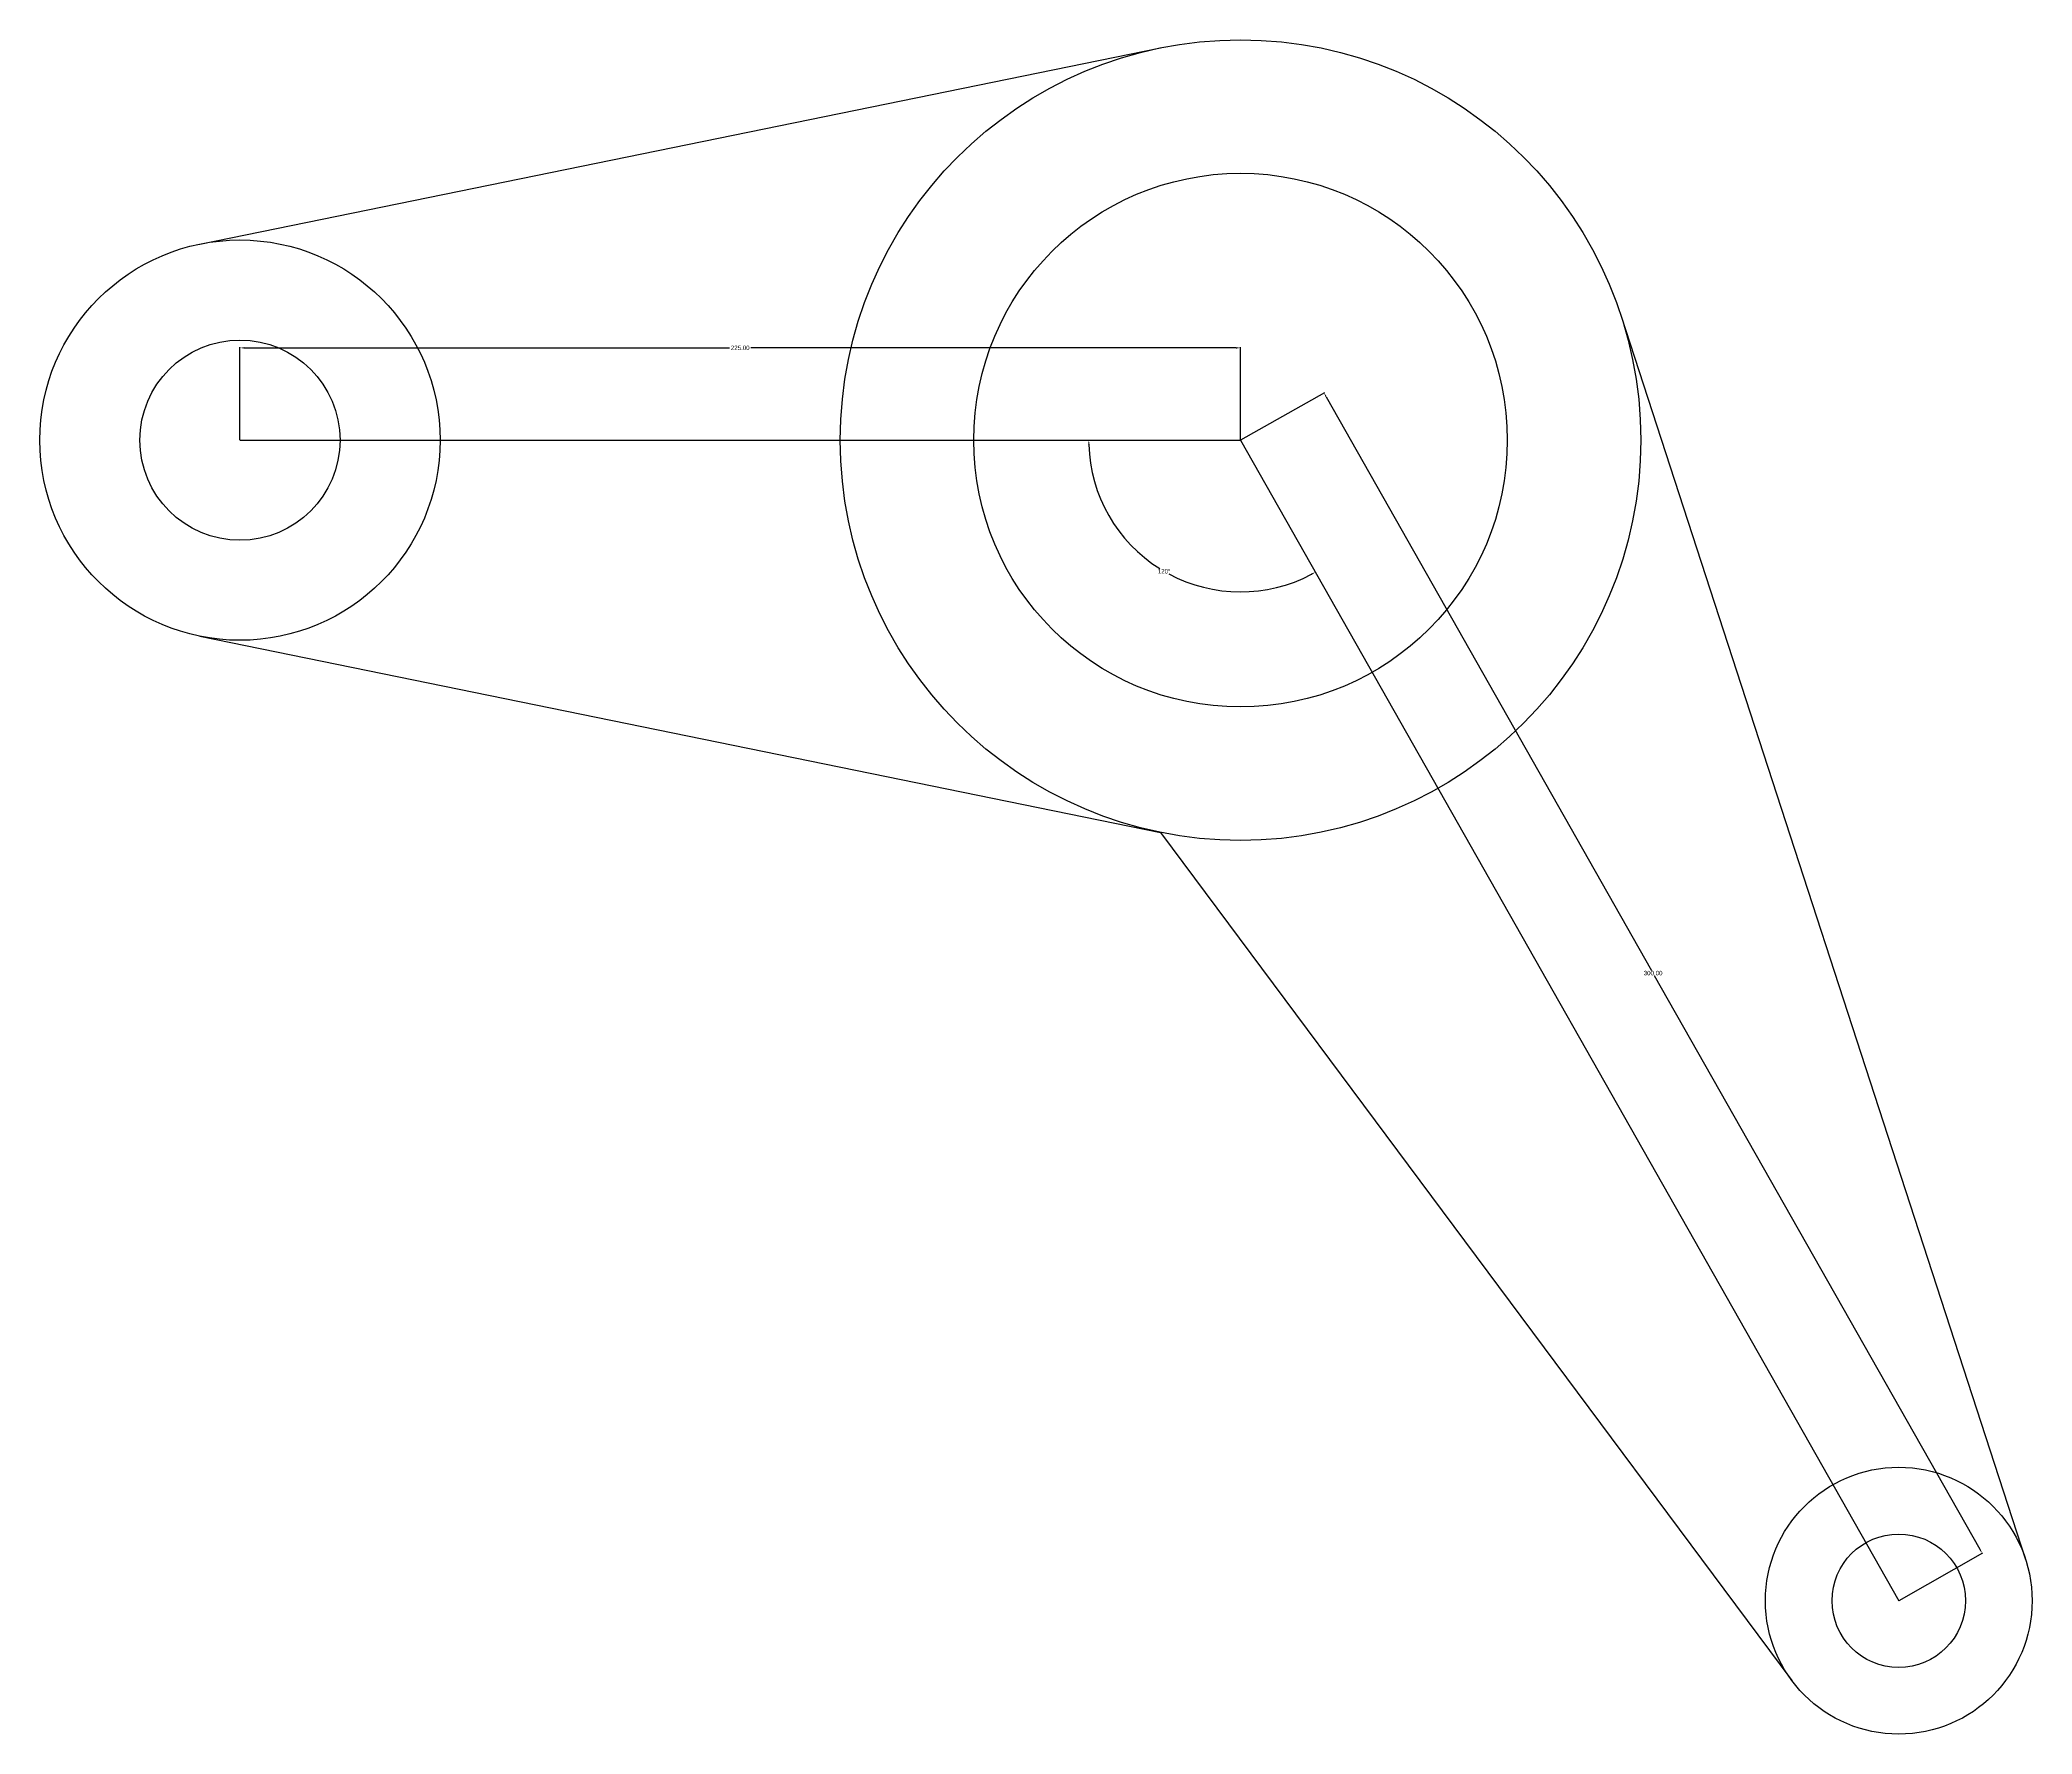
# Model space of a CAD drawing. Header units: metres. Extents: x 3 to 451, y -122 to 259.
import ezdxf

# ---------------------------------------------------------------- set-up
doc = ezdxf.new("R2010")
doc.units = ezdxf.units.M
doc.header["$MEASUREMENT"] = 0
doc.dimstyles.get("Standard").update_dxf_attribs({"dimtxt": 1, "dimasz": 1, "dimexe": 0.18, "dimexo": 0.0625, "dimgap": 0.09, "dimtad": 0, "dimtih": 1, "dimtoh": 1, "dimzin": 0, "dimdsep": 46, "dimtxsty": 'Standard', "dimcen": 0.09, "dimadec": 0, "dimazin": 0, "dimtfac": 1, "dimtofl": 0, "dimtmove": 0, "dimatfit": 3, "dimfxl": 1, "dimtolj": 1, "dimtzin": 0, "dimarcsym": 0})

# ---------------------------------------------------------------- blocks, each defined once
blk = doc.blocks.new('*D7')
at = {"color": 0, "lineweight": -2, "transparency": 16777216}
for p, q in [((273.15, 168.66), (292.02, 179.36)), ((292.35, 178.4), (365.54, 49.39)), ((439.39, -80.8), (366.2, 48.21)), ((421.17, -92.28), (440.04, -81.58))]:
    blk.add_line(p, q, dxfattribs=at)
at = {"color": 0, "transparency": 16777216}
for points in [[(292.5, 178.48), (292.21, 178.32), (291.86, 179.27)], [(439.53, -80.72), (439.24, -80.88), (439.88, -81.67)]]:
    blk.add_solid(points, dxfattribs=at)
at = {"layer": 'Defpoints', "color": 0, "transparency": 16777216}
for p in [(273.09, 168.63), (439.88, -81.67), (421.11, -92.32)]:
    blk.add_point(p, dxfattribs=at)
at = {"color": 0, "transparency": 16777216, "insert": (365.87, 48.8), "char_height": 1, "attachment_point": 5}
blk.add_mtext('\\A1;300.00', dxfattribs=at)
blk = doc.blocks.new('*D8')
at = {"color": 0, "lineweight": -2, "transparency": 16777216}
for p, q in [((48.09, 168.69), (48.09, 189.55)), ((49.09, 189.37), (158.17, 189.37)), ((272.09, 189.37), (163.01, 189.37)), ((273.09, 168.69), (273.09, 189.55))]:
    blk.add_line(p, q, dxfattribs=at)
at = {"color": 0, "transparency": 16777216}
for points in [[(49.09, 189.54), (49.09, 189.2), (48.09, 189.37)], [(272.09, 189.54), (272.09, 189.2), (273.09, 189.37)]]:
    blk.add_solid(points, dxfattribs=at)
at = {"layer": 'Defpoints', "color": 0, "transparency": 16777216}
for p in [(273.09, 189.37), (48.09, 168.63), (273.09, 168.63)]:
    blk.add_point(p, dxfattribs=at)
at = {"color": 0, "transparency": 16777216, "insert": (160.59, 189.37), "char_height": 1, "attachment_point": 5}
blk.add_mtext('\\A1;225.00', dxfattribs=at)
blk = doc.blocks.new('*D9')
at = {"color": 0, "lineweight": -2, "transparency": 16777216}
for start, end in [(181.6795, 237.868), (241.8131, 297.8849)]:
    blk.add_arc((273.09, 168.63), 34.12, start, end, dxfattribs=at)
at = {"color": 0, "transparency": 16777216}
for points in [[(238.82, 167.62), (239.16, 167.63), (238.97, 168.63)], [(288.97, 138.62), (289.13, 138.32), (289.92, 138.95)]]:
    blk.add_solid(points, dxfattribs=at)
at = {"layer": 'Defpoints', "color": 0, "transparency": 16777216}
for p in [(48.09, 168.63), (273.09, 168.63), (273.09, 168.63), (246.9, 146.76), (421.11, -92.32)]:
    blk.add_point(p, dxfattribs=at)
at = {"color": 0, "transparency": 16777216, "insert": (255.92, 139.14), "char_height": 1, "attachment_point": 5}
blk.add_mtext('\\A1;120°', dxfattribs=at)

msp = doc.modelspace()

# ---------------------------------------------------------------- linework, layer by layer
for p, q in [((39.091, 212.716), (255.091, 256.807)), ((358.672, 196.478), (449.638, -83.031)), ((48.091, 168.626), (273.091, 168.626)), ((273.091, 168.626), (421.111, -92.315)), ((39.091, 124.535), (255.091, 80.444)), ((255.091, 80.444), (397.048, -110.23))]:
    msp.add_line(p, q)
for centre, radius in [((273.091, 168.626), 90), ((273.091, 168.626), 60), ((48.091, 168.626), 45), ((48.091, 168.626), 22.5), ((421.111, -92.315), 30), ((421.111, -92.315), 15)]:
    msp.add_circle(centre, radius)

# ---------------------------------------------------------------- dimensions: what is measured, and where the dimension line sits
dim = msp.add_linear_dim(base=(273.091, 189.37), p1=(48.091, 168.626), p2=(273.091, 168.626), dimstyle='Standard')
dim.commit()
dim.dimension.update_dxf_attribs({"geometry": '*D8', "text_midpoint": (160.591, 189.37)})
dim = msp.add_aligned_dim(p1=(273.091, 168.626), p2=(421.111, -92.315), distance=21.578, dimstyle='Standard')
dim.commit()
dim.dimension.update_dxf_attribs({"geometry": '*D7', "text_midpoint": (365.87, 48.802)})
dim = msp.add_angular_dim_2l(base=(246.9, 146.762), line1=((273.091, 168.626), (421.111, -92.315)), line2=((48.091, 168.626), (273.091, 168.626)), dimstyle='Standard')
dim.commit()
dim.dimension.update_dxf_attribs({"geometry": '*D9', "text_midpoint": (255.92, 139.145)})

doc.saveas('drawing.dxf')
